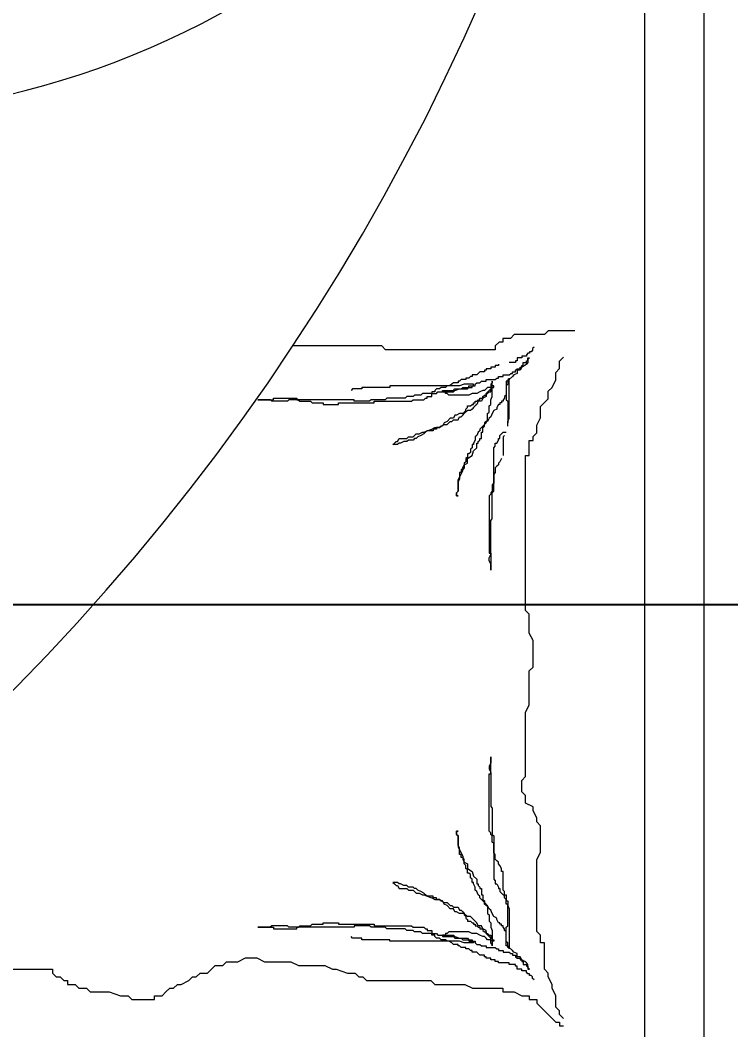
# Model space of a CAD drawing. Extents: x 775040 to 808375, y 4159409 to 4163651.
# Drawn here: x 784475.15 to 784499.1, y 4161841.09 to 4161875.16 of the extents above; entities that cross this region are included whole.
import ezdxf

# ---------------------------------------------------------------- set-up
doc = ezdxf.new("R2010")
doc.units = 0
doc.header["$MEASUREMENT"] = 0
doc.header["$PDMODE"] = 3
doc.linetypes.add('DUZ', pattern=[500, 500])
doc.layers.get('0').update_dxf_attribs({"linetype": 'DUZ'})
for name, color, linetype, lineweight in [('Z_dış ölçü', 115, 'Continuous', 25), ('Z_iç ölçü yatay', 75, 'Continuous', 20), ('Z_tefriş', 73, 'Continuous', 5)]:
    doc.layers.add(name, color=color, linetype=linetype, lineweight=lineweight)
doc.styles.add('OLCUIC', font='ROMANS.SHX', dxfattribs={"width": 0.5})
doc.dimstyles.new('ölçü 50', dxfattribs={"dimtxt": 12.5, "dimasz": 7, "dimexe": 5.3, "dimexo": 5, "dimgap": 2.5, "dimtad": 1, "dimdec": 0, "dimzin": 9, "dimdsep": 46, "dimtxsty": 'OLCUIC', "dimblk1": 'ARCHTICK', "dimblk2": 'ARCHTICK', "dimsah": 1, "dimcen": 0, "dimdle": 5.5, "dimadec": 0, "dimazin": 0, "dimtfac": 1, "dimtdec": 0, "dimtix": 1, "dimtofl": 0, "dimtmove": 1, "dimatfit": 3, "dimldrblk": 'ARCHTICK', "dimfxl": 0, "dimtolj": 1, "dimtzin": 0, "dimarcsym": 0})

# ---------------------------------------------------------------- blocks, each defined once
blk = doc.blocks.new('_ARCHTICK')
at = {"color": 0, "linetype": 'ByBlock', "const_width": 0.15}
blk.add_lwpolyline([(-0.5, -0.5), (0.5, 0.5)], dxfattribs=at)
blk = doc.blocks.new('*D152')
at = {"layer": 'Defpoints', "color": 0, "linetype": 'Continuous', "transparency": 16777216}
for p in [(784747.643, 4161855.446), (784387.643, 4161831.255), (784747.643, 4161828.755)]:
    blk.add_point(p, dxfattribs=at)
at = {"layer": 'Z_iç ölçü yatay', "color": 0, "linetype": 'Continuous', "lineweight": -2, "transparency": 16777216}
for p, q in [((784387.643, 4161836.255), (784387.643, 4161860.746)), ((784747.643, 4161833.755), (784747.643, 4161860.746)), ((784382.143, 4161855.446), (784753.143, 4161855.446))]:
    blk.add_line(p, q, dxfattribs=at)
at = {"layer": 'Z_iç ölçü yatay', "color": 0, "linetype": 'Continuous', "lineweight": -2, "transparency": 16777216, "xscale": 7, "yscale": 7, "zscale": 7, "rotation": 180}
blk.add_blockref('_ARCHTICK', (784387.643, 4161855.446), dxfattribs=at)
at = {"layer": 'Z_iç ölçü yatay', "color": 0, "linetype": 'Continuous', "lineweight": -2, "transparency": 16777216, "xscale": 7, "yscale": 7, "zscale": 7}
blk.add_blockref('_ARCHTICK', (784747.643, 4161855.446), dxfattribs=at)
at = {"layer": 'Z_iç ölçü yatay', "color": 0, "linetype": 'Continuous', "transparency": 16777216, "insert": (784567.643, 4161864.196), "char_height": 12.5, "attachment_point": 5, "style": 'OLCUIC'}
blk.add_mtext('\\A1;360', dxfattribs=at)
blk = doc.blocks.new('YATAK 2')
at = {"layer": 'Z_tefriş'}
for p, q in [((-8643.915, 17107.345), (-8643.915, 16917.345)), ((-8641.915, 17095.345), (-8641.915, 16929.345)), ((-8639.04, 17094.877), (-8639.168, 17094.877)), ((-8639.04, 17094.749), (-8639.04, 17094.877)), ((-8639.168, 17094.622), (-8639.04, 17094.494)), ((-8638.913, 17094.749), (-8639.04, 17094.749)), ((-8639.04, 17094.494), (-8639.04, 17094.367)), ((-8638.658, 17094.494), (-8638.913, 17094.749)), ((-8638.53, 17094.367), (-8638.658, 17094.494)), ((-8639.04, 17094.367), (-8638.913, 17094.239)), ((-8638.913, 17094.239), (-8638.913, 17093.857)), ((-8638.275, 17094.112), (-8638.53, 17094.367)), ((-8638.275, 17093.984), (-8638.275, 17094.112)), ((-8638.913, 17093.857), (-8638.785, 17093.602)), ((-8638.02, 17093.984), (-8638.275, 17093.984)), ((-8638.02, 17093.857), (-8638.02, 17093.984)), ((-8637.764, 17093.857), (-8638.02, 17093.857)), ((-8637.509, 17093.73), (-8637.764, 17093.857)), ((-8625.644, 17093.857), (-8625.772, 17093.73)), ((-8625.389, 17093.857), (-8625.644, 17093.857)), ((-8625.389, 17093.984), (-8625.389, 17093.857)), ((-8624.624, 17093.984), (-8625.389, 17093.984)), ((-8624.496, 17093.857), (-8624.624, 17093.984)), ((-8624.241, 17093.857), (-8624.496, 17093.857)), ((-8623.858, 17093.73), (-8624.241, 17093.857)), ((-8638.785, 17093.602), (-8638.785, 17093.475)), ((-8638.785, 17093.475), (-8638.658, 17093.22)), ((-8637.127, 17093.73), (-8637.509, 17093.73)), ((-8637.127, 17093.602), (-8637.127, 17093.73)), ((-8636.106, 17093.602), (-8637.127, 17093.602)), ((-8635.851, 17093.475), (-8636.106, 17093.602)), ((-8634.83, 17093.475), (-8635.851, 17093.475)), ((-8634.702, 17093.347), (-8634.83, 17093.475)), ((-8626.282, 17093.475), (-8626.537, 17093.347)), ((-8626.155, 17093.475), (-8626.282, 17093.475)), ((-8626.027, 17093.602), (-8626.155, 17093.475)), ((-8625.899, 17093.602), (-8626.027, 17093.602)), ((-8625.772, 17093.73), (-8625.899, 17093.602)), ((-8623.22, 17093.73), (-8623.858, 17093.73)), ((-8623.093, 17093.602), (-8623.22, 17093.73)), ((-8622.837, 17093.602), (-8623.093, 17093.602)), ((-8622.71, 17093.475), (-8622.837, 17093.602)), ((-8622.455, 17093.475), (-8622.71, 17093.475)), ((-8622.455, 17093.347), (-8622.455, 17093.475)), ((-8638.658, 17093.22), (-8638.658, 17093.092)), ((-8638.658, 17093.092), (-8638.53, 17092.965)), ((-8638.182, 17093.325), (-8638.13, 17093.272)), ((-8638.13, 17093.272), (-8638.13, 17093.22)), ((-8638.13, 17093.22), (-8638.078, 17093.168)), ((-8638.078, 17093.168), (-8638.025, 17093.168)), ((-8638.025, 17093.168), (-8638.025, 17093.115)), ((-8638.025, 17093.115), (-8637.973, 17093.115)), ((-8637.973, 17093.115), (-8637.921, 17093.063)), ((-8632.534, 17093.347), (-8634.702, 17093.347)), ((-8632.406, 17093.22), (-8632.534, 17093.347)), ((-8632.278, 17093.22), (-8632.406, 17093.22)), ((-8632.151, 17093.092), (-8632.278, 17093.22)), ((-8631.896, 17093.092), (-8632.151, 17093.092)), ((-8631.513, 17092.965), (-8631.896, 17093.092)), ((-8627.175, 17093.092), (-8627.303, 17092.965)), ((-8626.92, 17093.092), (-8627.175, 17093.092)), ((-8626.792, 17093.22), (-8626.92, 17093.092)), ((-8626.665, 17093.22), (-8626.792, 17093.22)), ((-8626.537, 17093.347), (-8626.665, 17093.22)), ((-8622.327, 17093.347), (-8622.455, 17093.347)), ((-8622.2, 17093.22), (-8622.327, 17093.347)), ((-8622.072, 17093.22), (-8622.2, 17093.22)), ((-8621.944, 17093.092), (-8622.072, 17093.22)), ((-8621.944, 17092.965), (-8621.944, 17093.092)), ((-8638.53, 17092.965), (-8638.53, 17092.072)), ((-8638.025, 17092.959), (-8637.973, 17092.906)), ((-8637.973, 17092.959), (-8638.025, 17092.959)), ((-8637.973, 17092.854), (-8637.973, 17092.959)), ((-8637.973, 17092.906), (-8637.973, 17092.802)), ((-8637.921, 17092.854), (-8637.973, 17092.854)), ((-8637.973, 17092.802), (-8637.921, 17092.75)), ((-8637.921, 17093.063), (-8637.921, 17093.011)), ((-8637.921, 17093.011), (-8637.764, 17093.011)), ((-8637.921, 17092.802), (-8637.921, 17092.854)), ((-8637.816, 17092.802), (-8637.921, 17092.802)), ((-8637.921, 17092.75), (-8637.868, 17092.697)), ((-8637.816, 17092.697), (-8637.816, 17092.802)), ((-8637.764, 17093.011), (-8637.764, 17092.959)), ((-8637.764, 17092.959), (-8637.607, 17092.959)), ((-8637.607, 17092.959), (-8637.607, 17092.854)), ((-8637.607, 17092.854), (-8637.554, 17092.854)), ((-8637.554, 17092.854), (-8637.554, 17092.802)), ((-8637.554, 17092.802), (-8637.345, 17092.802)), ((-8637.345, 17092.802), (-8637.345, 17092.75)), ((-8637.345, 17092.75), (-8636.979, 17092.75)), ((-8636.979, 17092.75), (-8636.979, 17092.697)), ((-8631.385, 17092.965), (-8631.513, 17092.965)), ((-8631.13, 17092.837), (-8631.385, 17092.965)), ((-8630.237, 17092.837), (-8631.13, 17092.837)), ((-8629.982, 17092.71), (-8630.237, 17092.837)), ((-8627.686, 17092.837), (-8627.813, 17092.71)), ((-8627.43, 17092.837), (-8627.686, 17092.837)), ((-8627.303, 17092.965), (-8627.43, 17092.837)), ((-8618.627, 17092.965), (-8621.944, 17092.965)), ((-8637.868, 17092.697), (-8637.764, 17092.645)), ((-8637.764, 17092.697), (-8637.816, 17092.697)), ((-8637.764, 17092.645), (-8637.764, 17092.697)), ((-8637.764, 17092.645), (-8637.711, 17092.541)), ((-8637.711, 17092.645), (-8637.764, 17092.645)), ((-8637.711, 17092.593), (-8637.711, 17092.645)), ((-8637.607, 17092.593), (-8637.711, 17092.593)), ((-8637.711, 17092.541), (-8637.607, 17092.541)), ((-8637.554, 17092.541), (-8637.607, 17092.593)), ((-8637.607, 17092.541), (-8637.607, 17092.436)), ((-8637.607, 17092.436), (-8637.502, 17092.384)), ((-8637.554, 17092.488), (-8637.554, 17092.541)), ((-8637.45, 17092.488), (-8637.554, 17092.488)), ((-8637.45, 17092.436), (-8637.45, 17092.488)), ((-8637.397, 17092.436), (-8637.45, 17092.436)), ((-8637.345, 17092.384), (-8637.397, 17092.436)), ((-8636.979, 17092.697), (-8636.874, 17092.697)), ((-8636.874, 17092.697), (-8636.874, 17092.645)), ((-8636.874, 17092.645), (-8636.717, 17092.645)), ((-8636.717, 17092.645), (-8636.717, 17092.593)), ((-8636.717, 17092.593), (-8636.56, 17092.593)), ((-8636.56, 17092.593), (-8636.56, 17092.541)), ((-8636.56, 17092.541), (-8636.508, 17092.541)), ((-8636.508, 17092.541), (-8636.508, 17092.488)), ((-8636.508, 17092.488), (-8636.351, 17092.488)), ((-8636.351, 17092.488), (-8636.299, 17092.436)), ((-8636.299, 17092.436), (-8636.247, 17092.384)), ((-8629.089, 17092.71), (-8629.982, 17092.71)), ((-8628.834, 17092.582), (-8629.089, 17092.71)), ((-8628.451, 17092.582), (-8628.834, 17092.582)), ((-8628.196, 17092.71), (-8628.451, 17092.582)), ((-8627.813, 17092.71), (-8628.196, 17092.71)), ((-8638.53, 17092.072), (-8638.402, 17092.072)), ((-8638.402, 17092.072), (-8638.402, 17091.818)), ((-8637.502, 17092.384), (-8637.45, 17092.331)), ((-8637.45, 17092.331), (-8637.345, 17092.227)), ((-8637.136, 17092.384), (-8637.345, 17092.384)), ((-8637.345, 17092.279), (-8637.345, 17092.227)), ((-8637.345, 17090.92), (-8637.345, 17092.279)), ((-8637.345, 17092.227), (-8637.293, 17092.227)), ((-8637.345, 17092.227), (-8637.293, 17092.175)), ((-8637.293, 17092.227), (-8637.293, 17092.175)), ((-8637.293, 17092.175), (-8637.24, 17092.175)), ((-8637.293, 17092.175), (-8637.293, 17092.07)), ((-8637.293, 17092.07), (-8637.24, 17092.018)), ((-8637.24, 17092.175), (-8637.24, 17091.704)), ((-8637.136, 17092.331), (-8637.136, 17092.384)), ((-8636.979, 17092.331), (-8637.136, 17092.331)), ((-8636.979, 17092.279), (-8636.979, 17092.331)), ((-8636.927, 17092.279), (-8636.979, 17092.279)), ((-8636.874, 17092.227), (-8636.927, 17092.279)), ((-8636.56, 17092.227), (-8636.874, 17092.227)), ((-8636.77, 17092.175), (-8636.77, 17092.122)), ((-8636.77, 17091.652), (-8636.77, 17092.175)), ((-8636.77, 17092.122), (-8636.717, 17092.07)), ((-8636.717, 17092.07), (-8636.717, 17091.913)), ((-8636.56, 17092.175), (-8636.56, 17092.227)), ((-8636.403, 17092.175), (-8636.56, 17092.175)), ((-8636.351, 17092.122), (-8636.403, 17092.175)), ((-8636.247, 17092.122), (-8636.351, 17092.122)), ((-8636.247, 17092.384), (-8636.09, 17092.384)), ((-8636.194, 17092.07), (-8636.247, 17092.122)), ((-8636.194, 17092.018), (-8636.194, 17092.07)), ((-8636.142, 17092.07), (-8635.828, 17092.07)), ((-8636.142, 17092.018), (-8636.142, 17092.07)), ((-8636.09, 17092.384), (-8636.09, 17092.331)), ((-8636.09, 17092.331), (-8636.037, 17092.331)), ((-8636.037, 17092.331), (-8635.985, 17092.279)), ((-8635.985, 17092.279), (-8635.88, 17092.279)), ((-8635.88, 17092.279), (-8635.88, 17092.227)), ((-8635.88, 17092.227), (-8635.723, 17092.227)), ((-8635.828, 17092.07), (-8635.671, 17092.018)), ((-8635.723, 17092.227), (-8635.671, 17092.175)), ((-8635.671, 17092.175), (-8635.619, 17092.175)), ((-8635.619, 17092.175), (-8635.619, 17092.122)), ((-8635.619, 17092.122), (-8635.462, 17092.122)), ((-8635.462, 17092.122), (-8635.41, 17092.07)), ((-8635.41, 17092.07), (-8635.305, 17092.018)), ((-8638.402, 17091.818), (-8638.275, 17091.69)), ((-8637.24, 17092.018), (-8637.24, 17091.547)), ((-8636.822, 17092.018), (-8636.77, 17092.018)), ((-8636.822, 17091.966), (-8636.822, 17092.018)), ((-8636.77, 17091.966), (-8636.822, 17091.966)), ((-8636.77, 17092.018), (-8636.717, 17091.966)), ((-8636.77, 17091.913), (-8636.77, 17091.966)), ((-8636.717, 17091.913), (-8636.77, 17091.913)), ((-8636.717, 17091.966), (-8636.613, 17091.966)), ((-8636.717, 17091.809), (-8636.717, 17091.913)), ((-8636.717, 17091.913), (-8636.665, 17091.861)), ((-8636.665, 17091.809), (-8636.717, 17091.809)), ((-8636.665, 17091.861), (-8636.56, 17091.757)), ((-8636.613, 17091.757), (-8636.665, 17091.809)), ((-8636.613, 17091.966), (-8636.56, 17091.913)), ((-8636.56, 17091.757), (-8636.613, 17091.757)), ((-8636.56, 17091.913), (-8636.508, 17091.861)), ((-8636.56, 17091.704), (-8636.56, 17091.757)), ((-8636.56, 17091.757), (-8636.56, 17091.652)), ((-8636.508, 17091.861), (-8636.456, 17091.861)), ((-8636.456, 17091.861), (-8636.351, 17091.809)), ((-8636.351, 17091.809), (-8636.247, 17091.757)), ((-8636.247, 17091.757), (-8636.09, 17091.757)), ((-8635.985, 17092.018), (-8636.194, 17092.018)), ((-8636.09, 17092.018), (-8636.142, 17092.018)), ((-8636.09, 17091.966), (-8636.09, 17092.018)), ((-8635.985, 17091.966), (-8636.09, 17091.966)), ((-8636.09, 17091.757), (-8635.985, 17091.704)), ((-8635.985, 17091.966), (-8635.985, 17092.018)), ((-8635.933, 17091.913), (-8635.985, 17091.966)), ((-8635.776, 17091.966), (-8635.985, 17091.966)), ((-8635.671, 17091.913), (-8635.933, 17091.913)), ((-8635.723, 17091.913), (-8635.776, 17091.966)), ((-8635.514, 17091.913), (-8635.723, 17091.913)), ((-8635.671, 17092.018), (-8633.317, 17092.018)), ((-8635.514, 17091.861), (-8635.671, 17091.913)), ((-8635.462, 17091.861), (-8635.514, 17091.913)), ((-8635.462, 17091.809), (-8635.514, 17091.861)), ((-8635.096, 17091.861), (-8635.462, 17091.861)), ((-8635.096, 17091.809), (-8635.462, 17091.809)), ((-8635.305, 17092.018), (-8635.253, 17092.018)), ((-8635.305, 17091.704), (-8635.253, 17091.757)), ((-8635.253, 17092.018), (-8635.2, 17091.966)), ((-8635.253, 17091.757), (-8635.2, 17091.757)), ((-8635.2, 17091.966), (-8635.043, 17091.966)), ((-8635.2, 17091.809), (-8635.096, 17091.809)), ((-8635.2, 17091.757), (-8635.2, 17091.809)), ((-8635.096, 17091.809), (-8635.096, 17091.861)), ((-8634.939, 17091.809), (-8635.096, 17091.809)), ((-8635.043, 17091.966), (-8634.991, 17091.913)), ((-8634.991, 17091.913), (-8634.886, 17091.913)), ((-8634.886, 17091.757), (-8634.939, 17091.809)), ((-8634.886, 17091.913), (-8634.834, 17091.861)), ((-8634.729, 17091.757), (-8634.886, 17091.757)), ((-8634.834, 17091.861), (-8634.834, 17091.809)), ((-8634.834, 17091.809), (-8634.729, 17091.809)), ((-8634.729, 17091.809), (-8634.729, 17091.757)), ((-8634.729, 17091.652), (-8634.729, 17091.757)), ((-8634.729, 17091.757), (-8634.416, 17091.757)), ((-8634.416, 17091.757), (-8634.363, 17091.704)), ((-8633.317, 17092.018), (-8633.317, 17091.966)), ((-8633.317, 17091.966), (-8632.375, 17091.966)), ((-8632.375, 17091.966), (-8632.375, 17091.913)), ((-8632.375, 17091.913), (-8632.061, 17091.913)), ((-8632.061, 17091.913), (-8632.009, 17091.861)), ((-8638.275, 17091.69), (-8638.275, 17089.268)), ((-8637.24, 17091.547), (-8637.293, 17091.495)), ((-8637.293, 17091.495), (-8637.293, 17090.763)), ((-8637.24, 17091.704), (-8637.188, 17091.652)), ((-8637.188, 17091.652), (-8637.188, 17091.6)), ((-8637.188, 17091.6), (-8637.136, 17091.547)), ((-8637.136, 17091.547), (-8637.136, 17091.495)), ((-8637.136, 17091.495), (-8637.084, 17091.495)), ((-8637.084, 17091.495), (-8637.084, 17091.443)), ((-8637.084, 17091.443), (-8637.031, 17091.443)), ((-8637.031, 17091.443), (-8637.031, 17091.391)), ((-8637.031, 17091.391), (-8636.979, 17091.391)), ((-8636.979, 17091.391), (-8636.927, 17091.286)), ((-8636.717, 17091.547), (-8636.77, 17091.652)), ((-8636.717, 17091.391), (-8636.717, 17091.547)), ((-8636.665, 17091.338), (-8636.717, 17091.391)), ((-8636.508, 17091.704), (-8636.56, 17091.704)), ((-8636.56, 17091.652), (-8636.456, 17091.6)), ((-8636.456, 17091.652), (-8636.508, 17091.704)), ((-8636.456, 17091.6), (-8636.456, 17091.652)), ((-8636.351, 17091.6), (-8636.456, 17091.6)), ((-8636.456, 17091.6), (-8636.403, 17091.495)), ((-8636.403, 17091.495), (-8636.299, 17091.495)), ((-8636.351, 17091.547), (-8636.351, 17091.6)), ((-8636.299, 17091.547), (-8636.351, 17091.547)), ((-8636.247, 17091.495), (-8636.299, 17091.547)), ((-8636.299, 17091.495), (-8636.247, 17091.391)), ((-8636.194, 17091.495), (-8636.247, 17091.495)), ((-8636.247, 17091.391), (-8636.194, 17091.338)), ((-8636.194, 17091.443), (-8636.194, 17091.495)), ((-8636.142, 17091.443), (-8636.194, 17091.443)), ((-8636.142, 17091.391), (-8636.142, 17091.443)), ((-8636.09, 17091.391), (-8636.142, 17091.391)), ((-8636.037, 17091.338), (-8636.09, 17091.391)), ((-8635.985, 17091.704), (-8635.305, 17091.704)), ((-8634.572, 17091.652), (-8634.729, 17091.652)), ((-8634.572, 17091.6), (-8634.572, 17091.652)), ((-8634.52, 17091.6), (-8634.572, 17091.6)), ((-8634.468, 17091.547), (-8634.52, 17091.6)), ((-8634.102, 17091.547), (-8634.468, 17091.547)), ((-8634.363, 17091.704), (-8634.154, 17091.704)), ((-8634.154, 17091.704), (-8634.102, 17091.652)), ((-8634.102, 17091.652), (-8633.892, 17091.652)), ((-8634.049, 17091.495), (-8634.102, 17091.547)), ((-8632.794, 17091.495), (-8634.049, 17091.495)), ((-8633.892, 17091.652), (-8633.84, 17091.6)), ((-8633.84, 17091.6), (-8633.212, 17091.6)), ((-8633.212, 17091.6), (-8633.16, 17091.547)), ((-8633.16, 17091.547), (-8632.689, 17091.547)), ((-8632.794, 17091.443), (-8632.794, 17091.495)), ((-8631.591, 17091.443), (-8632.794, 17091.443)), ((-8632.689, 17091.547), (-8632.637, 17091.495)), ((-8632.637, 17091.495), (-8632.114, 17091.495)), ((-8632.114, 17091.547), (-8629.916, 17091.547)), ((-8632.114, 17091.495), (-8632.114, 17091.547)), ((-8631.591, 17091.391), (-8631.591, 17091.443)), ((-8631.067, 17091.391), (-8631.591, 17091.391)), ((-8631.067, 17091.443), (-8631.067, 17091.391)), ((-8630.701, 17091.443), (-8631.067, 17091.443)), ((-8630.649, 17091.495), (-8630.701, 17091.443)), ((-8630.283, 17091.495), (-8630.649, 17091.495)), ((-8630.23, 17091.547), (-8630.283, 17091.495)), ((-8630.178, 17091.547), (-8630.23, 17091.547)), ((-8630.178, 17091.6), (-8630.178, 17091.547)), ((-8629.393, 17091.6), (-8630.178, 17091.6)), ((-8629.916, 17091.547), (-8629.864, 17091.495)), ((-8629.864, 17091.495), (-8629.341, 17091.495)), ((-8629.393, 17091.547), (-8629.393, 17091.6)), ((-8628.87, 17091.547), (-8629.393, 17091.547)), ((-8629.341, 17091.495), (-8629.289, 17091.547)), ((-8629.289, 17091.547), (-8628.87, 17091.547)), ((-8636.927, 17091.286), (-8636.927, 17091.234)), ((-8636.927, 17091.234), (-8636.822, 17091.182)), ((-8636.822, 17091.182), (-8636.77, 17091.077)), ((-8636.77, 17091.077), (-8636.717, 17090.972)), ((-8636.665, 17091.129), (-8636.665, 17091.338)), ((-8636.613, 17091.077), (-8636.665, 17091.129)), ((-8636.613, 17090.868), (-8636.613, 17091.077)), ((-8636.194, 17091.338), (-8636.142, 17091.286)), ((-8636.142, 17091.286), (-8636.09, 17091.234)), ((-8636.09, 17091.234), (-8636.037, 17091.182)), ((-8635.933, 17091.338), (-8636.037, 17091.338)), ((-8636.037, 17091.182), (-8635.933, 17091.182)), ((-8635.933, 17091.286), (-8635.933, 17091.338)), ((-8635.88, 17091.234), (-8635.933, 17091.286)), ((-8635.933, 17091.182), (-8635.828, 17091.077)), ((-8635.88, 17091.182), (-8635.88, 17091.234)), ((-8635.828, 17091.129), (-8635.88, 17091.182)), ((-8635.828, 17091.077), (-8635.828, 17091.129)), ((-8635.776, 17091.025), (-8635.828, 17091.077)), ((-8635.828, 17091.077), (-8635.671, 17091.077)), ((-8635.671, 17091.077), (-8635.566, 17091.025)), ((-8637.293, 17090.816), (-8637.345, 17090.92)), ((-8637.293, 17090.659), (-8637.293, 17090.816)), ((-8637.293, 17090.763), (-8637.24, 17090.763)), ((-8637.24, 17090.763), (-8637.24, 17090.607)), ((-8636.717, 17090.972), (-8636.665, 17090.92)), ((-8636.665, 17090.92), (-8636.613, 17090.816)), ((-8636.56, 17090.763), (-8636.613, 17090.868)), ((-8636.613, 17090.816), (-8636.56, 17090.816)), ((-8636.56, 17090.816), (-8636.508, 17090.763)), ((-8636.508, 17090.711), (-8636.56, 17090.763)), ((-8636.508, 17090.763), (-8636.508, 17090.711)), ((-8636.508, 17090.659), (-8636.508, 17090.711)), ((-8636.508, 17090.711), (-8636.403, 17090.607)), ((-8635.723, 17090.972), (-8635.776, 17091.025)), ((-8635.671, 17090.972), (-8635.723, 17090.972)), ((-8635.619, 17090.868), (-8635.671, 17090.972)), ((-8635.462, 17090.868), (-8635.619, 17090.868)), ((-8635.566, 17091.025), (-8635.514, 17091.025)), ((-8635.514, 17091.025), (-8635.462, 17090.92)), ((-8635.462, 17090.92), (-8635.357, 17090.92)), ((-8635.41, 17090.816), (-8635.462, 17090.868)), ((-8635.357, 17090.816), (-8635.41, 17090.816)), ((-8635.357, 17090.92), (-8635.253, 17090.816)), ((-8635.253, 17090.711), (-8635.357, 17090.816)), ((-8635.253, 17090.816), (-8635.148, 17090.763)), ((-8635.148, 17090.711), (-8635.253, 17090.711)), ((-8635.148, 17090.763), (-8635.096, 17090.659)), ((-8635.043, 17090.659), (-8635.148, 17090.711)), ((-8637.24, 17090.659), (-8637.293, 17090.659)), ((-8637.24, 17090.45), (-8637.24, 17090.659)), ((-8637.24, 17090.607), (-8637.188, 17090.554)), ((-8637.136, 17090.45), (-8637.24, 17090.45)), ((-8637.188, 17090.554), (-8637.188, 17090.345)), ((-8637.084, 17090.398), (-8637.136, 17090.45)), ((-8637.031, 17090.345), (-8637.084, 17090.398)), ((-8636.456, 17090.607), (-8636.508, 17090.659)), ((-8636.456, 17090.45), (-8636.456, 17090.607)), ((-8636.403, 17090.45), (-8636.456, 17090.45)), ((-8636.403, 17090.607), (-8636.351, 17090.554)), ((-8636.403, 17090.241), (-8636.403, 17090.45)), ((-8636.351, 17090.554), (-8636.351, 17090.502)), ((-8636.351, 17090.502), (-8636.299, 17090.45)), ((-8636.299, 17090.45), (-8636.247, 17090.345)), ((-8635.096, 17090.659), (-8635.043, 17090.659)), ((-8634.991, 17090.607), (-8635.043, 17090.659)), ((-8635.043, 17090.659), (-8634.991, 17090.607)), ((-8634.834, 17090.607), (-8634.991, 17090.607)), ((-8634.991, 17090.607), (-8634.886, 17090.607)), ((-8634.886, 17090.607), (-8634.886, 17090.554)), ((-8634.886, 17090.554), (-8634.782, 17090.554)), ((-8634.729, 17090.554), (-8634.834, 17090.607)), ((-8634.782, 17090.554), (-8634.782, 17090.502)), ((-8634.782, 17090.502), (-8634.572, 17090.502)), ((-8634.572, 17090.502), (-8634.729, 17090.554)), ((-8634.468, 17090.45), (-8634.572, 17090.502)), ((-8634.572, 17090.502), (-8634.52, 17090.45)), ((-8634.52, 17090.45), (-8634.468, 17090.398)), ((-8634.416, 17090.45), (-8634.468, 17090.45)), ((-8634.468, 17090.398), (-8634.363, 17090.345)), ((-8634.311, 17090.398), (-8634.416, 17090.45)), ((-8634.206, 17090.398), (-8634.311, 17090.398)), ((-8634.154, 17090.345), (-8634.206, 17090.398)), ((-8637.188, 17090.345), (-8637.136, 17090.293)), ((-8637.136, 17090.293), (-8637.136, 17089.666)), ((-8637.031, 17090.241), (-8637.031, 17090.345)), ((-8636.979, 17090.241), (-8637.031, 17090.241)), ((-8636.979, 17090.188), (-8636.979, 17090.241)), ((-8636.927, 17090.084), (-8636.979, 17090.188)), ((-8636.874, 17090.084), (-8636.927, 17090.084)), ((-8636.874, 17089.979), (-8636.874, 17090.084)), ((-8636.351, 17090.241), (-8636.403, 17090.241)), ((-8636.351, 17090.188), (-8636.351, 17090.241)), ((-8636.299, 17090.136), (-8636.351, 17090.188)), ((-8636.299, 17090.084), (-8636.299, 17090.136)), ((-8636.247, 17090.084), (-8636.299, 17090.084)), ((-8636.247, 17090.345), (-8636.194, 17090.293)), ((-8636.247, 17089.927), (-8636.247, 17090.084)), ((-8636.194, 17090.293), (-8636.194, 17090.188)), ((-8636.194, 17090.188), (-8636.142, 17090.084)), ((-8636.142, 17090.084), (-8636.142, 17090.032)), ((-8636.142, 17090.032), (-8636.09, 17090.032)), ((-8636.09, 17090.032), (-8636.09, 17089.927)), ((-8634.363, 17090.345), (-8634.259, 17090.293)), ((-8634.259, 17090.293), (-8634.206, 17090.241)), ((-8634.206, 17090.241), (-8634.154, 17090.241)), ((-8634.102, 17090.293), (-8634.154, 17090.345)), ((-8634.154, 17090.241), (-8634.102, 17090.188)), ((-8633.945, 17090.293), (-8634.102, 17090.293)), ((-8634.102, 17090.188), (-8633.945, 17090.188)), ((-8633.892, 17090.241), (-8633.945, 17090.293)), ((-8633.945, 17090.188), (-8633.892, 17090.136)), ((-8633.631, 17090.241), (-8633.892, 17090.241)), ((-8633.892, 17090.136), (-8633.788, 17090.136)), ((-8633.788, 17090.136), (-8633.683, 17090.084)), ((-8633.683, 17090.084), (-8633.631, 17090.084)), ((-8633.578, 17090.136), (-8633.631, 17090.241)), ((-8633.631, 17090.084), (-8633.578, 17090.032)), ((-8633.526, 17090.136), (-8633.578, 17090.136)), ((-8633.578, 17090.032), (-8633.422, 17090.032)), ((-8633.474, 17090.084), (-8633.526, 17090.136)), ((-8633.422, 17090.032), (-8633.474, 17090.084)), ((-8637.136, 17089.666), (-8637.084, 17089.666)), ((-8637.084, 17089.666), (-8637.084, 17089.561)), ((-8636.822, 17089.927), (-8636.874, 17089.979)), ((-8636.822, 17088.464), (-8636.822, 17089.927)), ((-8636.142, 17089.823), (-8636.247, 17089.927)), ((-8636.09, 17089.666), (-8636.142, 17089.823)), ((-8636.09, 17089.927), (-8636.037, 17089.875)), ((-8635.933, 17089.561), (-8636.09, 17089.666)), ((-8636.037, 17089.875), (-8636.037, 17089.77)), ((-8636.037, 17089.77), (-8635.985, 17089.718)), ((-8635.985, 17089.718), (-8635.933, 17089.718)), ((-8635.933, 17089.718), (-8635.933, 17089.613)), ((-8637.084, 17089.561), (-8637.031, 17089.457)), ((-8637.031, 17089.457), (-8636.979, 17089.404)), ((-8636.979, 17089.404), (-8636.979, 17089.352)), ((-8636.979, 17089.352), (-8636.927, 17089.3)), ((-8635.933, 17089.613), (-8635.88, 17089.561)), ((-8635.933, 17089.404), (-8635.933, 17089.561)), ((-8635.828, 17089.352), (-8635.933, 17089.404)), ((-8635.88, 17089.561), (-8635.88, 17089.457)), ((-8635.88, 17089.457), (-8635.828, 17089.404)), ((-8635.828, 17089.404), (-8635.828, 17089.248)), ((-8635.776, 17089.248), (-8635.828, 17089.352)), ((-8638.275, 17089.268), (-8638.402, 17089.013)), ((-8638.402, 17089.013), (-8638.402, 17088.121)), ((-8636.927, 17089.3), (-8636.874, 17089.248)), ((-8636.874, 17089.248), (-8636.874, 17089.091)), ((-8636.874, 17089.091), (-8636.822, 17089.039)), ((-8636.822, 17089.039), (-8636.822, 17088.725)), ((-8635.828, 17089.248), (-8635.776, 17089.195)), ((-8635.776, 17089.143), (-8635.776, 17089.248)), ((-8635.776, 17089.195), (-8635.723, 17089.195)), ((-8635.723, 17089.039), (-8635.776, 17089.143)), ((-8635.723, 17089.195), (-8635.723, 17089.091)), ((-8635.723, 17089.091), (-8635.671, 17089.091)), ((-8635.671, 17088.934), (-8635.723, 17089.039)), ((-8635.671, 17089.091), (-8635.671, 17088.882)), ((-8636.822, 17088.725), (-8636.77, 17088.673)), ((-8636.77, 17088.673), (-8636.77, 17088.464)), ((-8635.619, 17088.829), (-8635.671, 17088.934)), ((-8635.671, 17088.882), (-8635.619, 17088.777)), ((-8635.619, 17088.464), (-8635.619, 17088.829)), ((-8635.619, 17088.777), (-8635.619, 17088.464)), ((-8636.77, 17088.411), (-8636.822, 17088.464)), ((-8636.77, 17088.464), (-8636.717, 17088.411)), ((-8636.77, 17087.523), (-8636.77, 17088.411)), ((-8636.717, 17088.411), (-8636.717, 17088.359)), ((-8636.717, 17088.359), (-8636.665, 17088.307)), ((-8636.665, 17088.307), (-8636.665, 17086.373)), ((-8635.566, 17088.411), (-8635.619, 17088.464)), ((-8635.619, 17088.464), (-8635.566, 17088.411)), ((-8635.619, 17088.307), (-8635.566, 17088.307)), ((-8635.566, 17088.307), (-8635.619, 17088.307)), ((-8635.566, 17088.307), (-8635.566, 17088.411)), ((-8635.566, 17088.411), (-8635.566, 17088.307)), ((-8638.402, 17088.121), (-8638.275, 17087.993)), ((-8638.275, 17087.993), (-8638.275, 17087.866)), ((-8638.275, 17087.866), (-8638.147, 17087.611)), ((-8638.147, 17087.611), (-8638.147, 17087.484)), ((-8638.147, 17087.484), (-8637.892, 17087.356)), ((-8637.892, 17087.356), (-8637.892, 17087.101)), ((-8636.717, 17087.47), (-8636.77, 17087.523)), ((-8636.717, 17086.321), (-8636.717, 17087.47)), ((-8637.892, 17087.101), (-8637.764, 17086.974)), ((-8637.764, 17086.974), (-8637.764, 17086.591)), ((-8637.764, 17086.591), (-8637.892, 17086.464)), ((-8637.892, 17086.464), (-8637.892, 17084.297)), ((-8636.717, 17086.373), (-8636.717, 17085.798)), ((-8636.665, 17086.373), (-8636.717, 17086.373)), ((-8636.665, 17086.216), (-8636.717, 17086.321)), ((-8636.717, 17086.007), (-8636.665, 17086.111)), ((-8636.717, 17085.798), (-8636.717, 17086.007)), ((-8636.665, 17086.111), (-8636.665, 17086.216)), ((-8637.892, 17084.297), (-8638.02, 17084.042)), ((-8638.02, 17084.042), (-8638.02, 17082.895)), ((-8638.02, 17082.895), (-8638.147, 17082.767)), ((-8638.147, 17082.767), (-8638.147, 17081.875)), ((-8638.147, 17081.875), (-8638.02, 17081.62)), ((-8638.02, 17081.62), (-8638.02, 17080.983)), ((-8638.02, 17080.983), (-8637.892, 17080.855)), ((-8637.892, 17080.855), (-8637.892, 17075.629)), ((-8636.717, 17078.922), (-8636.717, 17079.497)), ((-8636.717, 17079.497), (-8636.717, 17079.288)), ((-8636.717, 17079.288), (-8636.665, 17079.184)), ((-8636.665, 17079.184), (-8636.665, 17079.079)), ((-8636.665, 17079.079), (-8636.717, 17078.975)), ((-8636.717, 17078.975), (-8636.717, 17077.825)), ((-8636.665, 17078.922), (-8636.717, 17078.922)), ((-8636.665, 17076.988), (-8636.665, 17078.922)), ((-8636.717, 17077.825), (-8636.77, 17077.772)), ((-8636.77, 17077.772), (-8636.77, 17076.884)), ((-8636.77, 17076.884), (-8636.822, 17076.832)), ((-8636.822, 17076.832), (-8636.822, 17075.368)), ((-8636.77, 17076.832), (-8636.717, 17076.884)), ((-8636.77, 17076.622), (-8636.77, 17076.832)), ((-8636.717, 17076.936), (-8636.665, 17076.988)), ((-8636.717, 17076.884), (-8636.717, 17076.936)), ((-8635.566, 17076.988), (-8635.619, 17076.988)), ((-8635.619, 17076.988), (-8635.566, 17076.988)), ((-8635.619, 17076.832), (-8635.566, 17076.884)), ((-8635.566, 17076.884), (-8635.619, 17076.832)), ((-8635.619, 17076.518), (-8635.619, 17076.832)), ((-8635.619, 17076.832), (-8635.619, 17076.466)), ((-8635.566, 17076.884), (-8635.566, 17076.988)), ((-8635.566, 17076.988), (-8635.566, 17076.884)), ((-8636.822, 17076.57), (-8636.77, 17076.622)), ((-8636.822, 17076.257), (-8636.822, 17076.57)), ((-8635.671, 17076.413), (-8635.619, 17076.518)), ((-8635.619, 17076.466), (-8635.671, 17076.361)), ((-8635.671, 17076.204), (-8635.671, 17076.413)), ((-8636.927, 17075.995), (-8636.874, 17076.047)), ((-8636.874, 17076.204), (-8636.822, 17076.257)), ((-8636.874, 17076.047), (-8636.874, 17076.204)), ((-8635.828, 17076.047), (-8635.776, 17076.1)), ((-8635.828, 17075.891), (-8635.828, 17076.047)), ((-8635.776, 17076.047), (-8635.828, 17075.943)), ((-8635.723, 17076.257), (-8635.776, 17076.152)), ((-8635.776, 17076.152), (-8635.776, 17076.047)), ((-8635.776, 17076.1), (-8635.723, 17076.1)), ((-8635.671, 17076.361), (-8635.723, 17076.257)), ((-8635.723, 17076.1), (-8635.723, 17076.204)), ((-8635.723, 17076.204), (-8635.671, 17076.204)), ((-8637.084, 17075.734), (-8637.031, 17075.838)), ((-8637.031, 17075.838), (-8636.979, 17075.891)), ((-8636.979, 17075.943), (-8636.927, 17075.995)), ((-8636.979, 17075.891), (-8636.979, 17075.943)), ((-8635.933, 17075.734), (-8636.09, 17075.629)), ((-8635.828, 17075.943), (-8635.933, 17075.891)), ((-8635.933, 17075.891), (-8635.933, 17075.734)), ((-8635.933, 17075.682), (-8635.88, 17075.734)), ((-8635.88, 17075.838), (-8635.828, 17075.891)), ((-8635.88, 17075.734), (-8635.88, 17075.838)), ((-8638.02, 17075.629), (-8638.02, 17075.119)), ((-8637.892, 17075.629), (-8638.02, 17075.629)), ((-8637.136, 17075.002), (-8637.136, 17075.629)), ((-8636.822, 17075.368), (-8636.874, 17075.316)), ((-8636.142, 17075.473), (-8636.247, 17075.368)), ((-8636.247, 17075.368), (-8636.247, 17075.211)), ((-8636.09, 17075.629), (-8636.142, 17075.473)), ((-8636.09, 17075.368), (-8636.037, 17075.42)), ((-8636.09, 17075.263), (-8636.09, 17075.368)), ((-8636.037, 17075.525), (-8635.985, 17075.577)), ((-8636.037, 17075.42), (-8636.037, 17075.525)), ((-8635.985, 17075.577), (-8635.933, 17075.577)), ((-8635.933, 17075.577), (-8635.933, 17075.682)), ((-8638.147, 17075.119), (-8638.147, 17074.991)), ((-8638.02, 17075.119), (-8638.147, 17075.119)), ((-8636.979, 17075.054), (-8637.031, 17075.054)), ((-8637.031, 17075.054), (-8637.031, 17074.95)), ((-8636.927, 17075.211), (-8636.979, 17075.107)), ((-8636.979, 17075.107), (-8636.979, 17075.054)), ((-8636.874, 17075.211), (-8636.927, 17075.211)), ((-8636.874, 17075.316), (-8636.874, 17075.211)), ((-8636.351, 17075.054), (-8636.403, 17075.054)), ((-8636.403, 17075.054), (-8636.403, 17074.845)), ((-8636.299, 17075.159), (-8636.351, 17075.107)), ((-8636.351, 17075.107), (-8636.351, 17075.054)), ((-8636.247, 17075.211), (-8636.299, 17075.211)), ((-8636.299, 17075.211), (-8636.299, 17075.159)), ((-8636.194, 17075.107), (-8636.142, 17075.211)), ((-8636.194, 17075.002), (-8636.194, 17075.107)), ((-8636.142, 17075.211), (-8636.142, 17075.263)), ((-8636.142, 17075.263), (-8636.09, 17075.263)), ((-8634.259, 17075.002), (-8634.206, 17075.054)), ((-8634.206, 17075.054), (-8634.154, 17075.054)), ((-8634.154, 17075.054), (-8634.102, 17075.107)), ((-8634.102, 17075.107), (-8633.945, 17075.107)), ((-8633.945, 17075.107), (-8633.892, 17075.159)), ((-8633.892, 17075.054), (-8633.945, 17075.002)), ((-8633.892, 17075.159), (-8633.788, 17075.159)), ((-8633.631, 17075.054), (-8633.892, 17075.054)), ((-8633.788, 17075.159), (-8633.683, 17075.211)), ((-8633.683, 17075.211), (-8633.631, 17075.211)), ((-8633.631, 17075.211), (-8633.578, 17075.263)), ((-8633.578, 17075.159), (-8633.631, 17075.054)), ((-8633.578, 17075.263), (-8633.422, 17075.263)), ((-8633.526, 17075.159), (-8633.578, 17075.159)), ((-8633.474, 17075.211), (-8633.526, 17075.159)), ((-8633.422, 17075.263), (-8633.474, 17075.211)), ((-8638.147, 17074.991), (-8638.275, 17074.864)), ((-8638.275, 17074.864), (-8638.275, 17074.609)), ((-8637.136, 17074.845), (-8637.24, 17074.845)), ((-8637.188, 17074.95), (-8637.136, 17075.002)), ((-8637.084, 17074.898), (-8637.136, 17074.845)), ((-8637.031, 17074.95), (-8637.084, 17074.898)), ((-8636.508, 17074.584), (-8636.403, 17074.688)), ((-8636.456, 17074.688), (-8636.508, 17074.636)), ((-8636.403, 17074.845), (-8636.456, 17074.845)), ((-8636.456, 17074.845), (-8636.456, 17074.688)), ((-8636.403, 17074.688), (-8636.351, 17074.741)), ((-8636.351, 17074.793), (-8636.299, 17074.845)), ((-8636.351, 17074.741), (-8636.351, 17074.793)), ((-8636.299, 17074.845), (-8636.247, 17074.95)), ((-8636.247, 17074.95), (-8636.194, 17075.002)), ((-8635.043, 17074.636), (-8634.991, 17074.688)), ((-8634.991, 17074.688), (-8635.043, 17074.636)), ((-8634.991, 17074.688), (-8634.886, 17074.688)), ((-8634.834, 17074.688), (-8634.991, 17074.688)), ((-8634.886, 17074.688), (-8634.886, 17074.741)), ((-8634.886, 17074.741), (-8634.782, 17074.741)), ((-8634.729, 17074.741), (-8634.834, 17074.688)), ((-8634.782, 17074.741), (-8634.782, 17074.793)), ((-8634.782, 17074.793), (-8634.572, 17074.793)), ((-8634.572, 17074.793), (-8634.729, 17074.741)), ((-8634.572, 17074.793), (-8634.52, 17074.845)), ((-8634.468, 17074.845), (-8634.572, 17074.793)), ((-8634.52, 17074.845), (-8634.468, 17074.898)), ((-8634.468, 17074.898), (-8634.363, 17074.95)), ((-8634.416, 17074.845), (-8634.468, 17074.845)), ((-8634.311, 17074.898), (-8634.416, 17074.845)), ((-8634.363, 17074.95), (-8634.259, 17075.002)), ((-8634.206, 17074.898), (-8634.311, 17074.898)), ((-8634.154, 17074.95), (-8634.206, 17074.898)), ((-8634.102, 17075.002), (-8634.154, 17074.95)), ((-8633.945, 17075.002), (-8634.102, 17075.002)), ((-8638.275, 17074.609), (-8638.402, 17074.354)), ((-8638.402, 17074.354), (-8638.402, 17073.972)), ((-8637.293, 17074.479), (-8637.345, 17074.375)), ((-8637.345, 17074.375), (-8637.345, 17073.016)), ((-8637.293, 17074.636), (-8637.293, 17074.479)), ((-8637.293, 17073.8), (-8637.293, 17074.532)), ((-8636.717, 17074.323), (-8636.665, 17074.375)), ((-8636.665, 17074.375), (-8636.613, 17074.479)), ((-8636.56, 17074.532), (-8636.613, 17074.427)), ((-8636.613, 17074.479), (-8636.56, 17074.479)), ((-8636.613, 17074.427), (-8636.613, 17074.218)), ((-8636.508, 17074.584), (-8636.56, 17074.532)), ((-8636.56, 17074.479), (-8636.508, 17074.532)), ((-8636.508, 17074.636), (-8636.508, 17074.584)), ((-8636.508, 17074.532), (-8636.508, 17074.584)), ((-8635.619, 17074.427), (-8635.671, 17074.323)), ((-8635.462, 17074.427), (-8635.619, 17074.427)), ((-8635.514, 17074.27), (-8635.462, 17074.375)), ((-8635.41, 17074.479), (-8635.462, 17074.427)), ((-8635.462, 17074.375), (-8635.357, 17074.375)), ((-8635.357, 17074.479), (-8635.41, 17074.479)), ((-8635.253, 17074.584), (-8635.357, 17074.479)), ((-8635.357, 17074.375), (-8635.253, 17074.479)), ((-8635.148, 17074.584), (-8635.253, 17074.584)), ((-8635.253, 17074.479), (-8635.148, 17074.532)), ((-8635.148, 17074.532), (-8635.096, 17074.636)), ((-8635.043, 17074.636), (-8635.148, 17074.584)), ((-8635.096, 17074.636), (-8635.043, 17074.636)), ((-8636.979, 17073.904), (-8636.927, 17074.009)), ((-8636.927, 17074.061), (-8636.822, 17074.114)), ((-8636.927, 17074.009), (-8636.927, 17074.061)), ((-8636.822, 17074.114), (-8636.77, 17074.218)), ((-8636.77, 17074.218), (-8636.717, 17074.323)), ((-8636.613, 17074.218), (-8636.665, 17074.166)), ((-8636.665, 17074.166), (-8636.665, 17073.957)), ((-8636.194, 17073.957), (-8636.142, 17074.009)), ((-8636.142, 17074.009), (-8636.09, 17074.061)), ((-8636.09, 17074.061), (-8636.037, 17074.114)), ((-8636.037, 17074.114), (-8635.933, 17074.114)), ((-8635.933, 17074.114), (-8635.828, 17074.218)), ((-8635.88, 17074.061), (-8635.933, 17074.009)), ((-8635.933, 17074.009), (-8635.933, 17073.957)), ((-8635.828, 17074.166), (-8635.88, 17074.114)), ((-8635.88, 17074.114), (-8635.88, 17074.061)), ((-8635.776, 17074.27), (-8635.828, 17074.218)), ((-8635.828, 17074.218), (-8635.671, 17074.218)), ((-8635.828, 17074.218), (-8635.828, 17074.166)), ((-8635.723, 17074.323), (-8635.776, 17074.27)), ((-8635.671, 17074.323), (-8635.723, 17074.323)), ((-8635.671, 17074.218), (-8635.566, 17074.27)), ((-8635.566, 17074.27), (-8635.514, 17074.27)), ((-8638.53, 17073.844), (-8638.658, 17073.717)), ((-8638.658, 17073.717), (-8638.658, 17073.462)), ((-8638.402, 17073.972), (-8638.53, 17073.844)), ((-8637.24, 17073.748), (-8637.293, 17073.8)), ((-8637.24, 17073.277), (-8637.24, 17073.748)), ((-8637.188, 17073.695), (-8637.136, 17073.748)), ((-8637.188, 17073.643), (-8637.188, 17073.695)), ((-8637.136, 17073.748), (-8637.136, 17073.8)), ((-8637.136, 17073.8), (-8637.084, 17073.8)), ((-8637.084, 17073.8), (-8637.084, 17073.852)), ((-8637.084, 17073.852), (-8637.031, 17073.852)), ((-8637.031, 17073.852), (-8637.031, 17073.904)), ((-8637.031, 17073.904), (-8636.979, 17073.904)), ((-8636.717, 17073.748), (-8636.77, 17073.643)), ((-8636.665, 17073.957), (-8636.717, 17073.904)), ((-8636.717, 17073.904), (-8636.717, 17073.748)), ((-8636.56, 17073.643), (-8636.456, 17073.695)), ((-8636.456, 17073.695), (-8636.403, 17073.8)), ((-8636.351, 17073.695), (-8636.456, 17073.695)), ((-8636.456, 17073.695), (-8636.456, 17073.643)), ((-8636.403, 17073.8), (-8636.299, 17073.8)), ((-8636.299, 17073.748), (-8636.351, 17073.748)), ((-8636.351, 17073.748), (-8636.351, 17073.695)), ((-8636.299, 17073.8), (-8636.247, 17073.904)), ((-8636.247, 17073.8), (-8636.299, 17073.748)), ((-8636.247, 17073.904), (-8636.194, 17073.957)), ((-8636.194, 17073.8), (-8636.247, 17073.8)), ((-8636.142, 17073.852), (-8636.194, 17073.852)), ((-8636.194, 17073.852), (-8636.194, 17073.8)), ((-8636.09, 17073.904), (-8636.142, 17073.904)), ((-8636.142, 17073.904), (-8636.142, 17073.852)), ((-8636.037, 17073.957), (-8636.09, 17073.904)), ((-8635.933, 17073.957), (-8636.037, 17073.957)), ((-8634.52, 17073.695), (-8634.572, 17073.695)), ((-8634.572, 17073.695), (-8634.572, 17073.643)), ((-8634.468, 17073.748), (-8634.52, 17073.695)), ((-8634.102, 17073.748), (-8634.468, 17073.748)), ((-8634.049, 17073.8), (-8634.102, 17073.748)), ((-8632.794, 17073.8), (-8634.049, 17073.8)), ((-8633.892, 17073.643), (-8633.84, 17073.695)), ((-8633.84, 17073.695), (-8633.212, 17073.695)), ((-8633.212, 17073.695), (-8633.16, 17073.748)), ((-8633.16, 17073.748), (-8632.689, 17073.748)), ((-8631.591, 17073.852), (-8632.794, 17073.852)), ((-8632.794, 17073.852), (-8632.794, 17073.8)), ((-8632.689, 17073.748), (-8632.637, 17073.8)), ((-8632.637, 17073.8), (-8632.114, 17073.8)), ((-8632.114, 17073.8), (-8632.114, 17073.748)), ((-8632.114, 17073.748), (-8629.916, 17073.748)), ((-8631.067, 17073.904), (-8631.591, 17073.904)), ((-8631.591, 17073.904), (-8631.591, 17073.852)), ((-8631.067, 17073.852), (-8631.067, 17073.904)), ((-8630.701, 17073.852), (-8631.067, 17073.852)), ((-8630.649, 17073.8), (-8630.701, 17073.852)), ((-8630.283, 17073.8), (-8630.649, 17073.8)), ((-8630.23, 17073.748), (-8630.283, 17073.8)), ((-8630.178, 17073.748), (-8630.23, 17073.748)), ((-8630.178, 17073.695), (-8630.178, 17073.748)), ((-8629.393, 17073.695), (-8630.178, 17073.695)), ((-8629.916, 17073.748), (-8629.864, 17073.8)), ((-8629.864, 17073.8), (-8629.341, 17073.8)), ((-8629.393, 17073.748), (-8629.393, 17073.695)), ((-8628.87, 17073.748), (-8629.393, 17073.748)), ((-8629.341, 17073.8), (-8629.289, 17073.748)), ((-8629.289, 17073.748), (-8628.87, 17073.748)), ((-8638.785, 17073.334), (-8638.913, 17073.079)), ((-8638.658, 17073.462), (-8638.785, 17073.334)), ((-8637.24, 17073.591), (-8637.188, 17073.643)), ((-8637.24, 17073.12), (-8637.24, 17073.591)), ((-8636.77, 17073.33), (-8636.822, 17073.33)), ((-8636.822, 17073.33), (-8636.822, 17073.277)), ((-8636.77, 17073.643), (-8636.77, 17073.12)), ((-8636.717, 17073.382), (-8636.77, 17073.382)), ((-8636.77, 17073.382), (-8636.77, 17073.33)), ((-8636.77, 17073.277), (-8636.717, 17073.33)), ((-8636.665, 17073.486), (-8636.717, 17073.486)), ((-8636.717, 17073.486), (-8636.717, 17073.382)), ((-8636.717, 17073.382), (-8636.665, 17073.434)), ((-8636.717, 17073.225), (-8636.717, 17073.382)), ((-8636.717, 17073.33), (-8636.613, 17073.33)), ((-8636.665, 17073.434), (-8636.56, 17073.539)), ((-8636.613, 17073.539), (-8636.665, 17073.486)), ((-8636.56, 17073.539), (-8636.613, 17073.539)), ((-8636.613, 17073.33), (-8636.56, 17073.382)), ((-8636.56, 17073.539), (-8636.56, 17073.643)), ((-8636.508, 17073.591), (-8636.56, 17073.591)), ((-8636.56, 17073.591), (-8636.56, 17073.539)), ((-8636.56, 17073.382), (-8636.508, 17073.434)), ((-8636.456, 17073.643), (-8636.508, 17073.591)), ((-8636.508, 17073.434), (-8636.456, 17073.434)), ((-8636.456, 17073.434), (-8636.351, 17073.486)), ((-8636.351, 17073.486), (-8636.247, 17073.539)), ((-8636.247, 17073.539), (-8636.09, 17073.539)), ((-8636.09, 17073.539), (-8635.985, 17073.591)), ((-8635.985, 17073.33), (-8636.09, 17073.33)), ((-8636.09, 17073.33), (-8636.09, 17073.277)), ((-8635.985, 17073.591), (-8635.305, 17073.591)), ((-8635.933, 17073.382), (-8635.985, 17073.33)), ((-8635.776, 17073.33), (-8635.985, 17073.33)), ((-8635.985, 17073.33), (-8635.985, 17073.277)), ((-8635.671, 17073.382), (-8635.933, 17073.382)), ((-8635.723, 17073.382), (-8635.776, 17073.33)), ((-8635.514, 17073.382), (-8635.723, 17073.382)), ((-8635.514, 17073.434), (-8635.671, 17073.382)), ((-8635.462, 17073.486), (-8635.514, 17073.434)), ((-8635.462, 17073.434), (-8635.514, 17073.382)), ((-8635.096, 17073.486), (-8635.462, 17073.486)), ((-8635.096, 17073.434), (-8635.462, 17073.434)), ((-8635.305, 17073.591), (-8635.253, 17073.539)), ((-8635.253, 17073.539), (-8635.2, 17073.539)), ((-8635.253, 17073.277), (-8635.2, 17073.33)), ((-8635.2, 17073.539), (-8635.2, 17073.486)), ((-8635.2, 17073.486), (-8635.096, 17073.486)), ((-8635.2, 17073.33), (-8635.043, 17073.33)), ((-8634.939, 17073.486), (-8635.096, 17073.486)), ((-8635.096, 17073.486), (-8635.096, 17073.434)), ((-8635.043, 17073.33), (-8634.991, 17073.382)), ((-8634.991, 17073.382), (-8634.886, 17073.382)), ((-8634.886, 17073.539), (-8634.939, 17073.486)), ((-8634.729, 17073.539), (-8634.886, 17073.539)), ((-8634.886, 17073.382), (-8634.834, 17073.434)), ((-8634.834, 17073.434), (-8634.834, 17073.486)), ((-8634.834, 17073.486), (-8634.729, 17073.486)), ((-8634.572, 17073.643), (-8634.729, 17073.643)), ((-8634.729, 17073.643), (-8634.729, 17073.539)), ((-8634.729, 17073.486), (-8634.729, 17073.539)), ((-8634.729, 17073.539), (-8634.416, 17073.539)), ((-8634.416, 17073.539), (-8634.363, 17073.591)), ((-8634.363, 17073.591), (-8634.154, 17073.591)), ((-8634.154, 17073.591), (-8634.102, 17073.643)), ((-8634.102, 17073.643), (-8633.892, 17073.643)), ((-8633.317, 17073.277), (-8633.317, 17073.33)), ((-8633.317, 17073.33), (-8632.375, 17073.33)), ((-8632.375, 17073.33), (-8632.375, 17073.382)), ((-8632.375, 17073.382), (-8632.061, 17073.382)), ((-8632.061, 17073.382), (-8632.009, 17073.434)), ((-8638.913, 17073.079), (-8638.913, 17072.824)), ((-8637.45, 17072.964), (-8637.345, 17073.068)), ((-8637.345, 17073.068), (-8637.293, 17073.12)), ((-8637.345, 17073.016), (-8637.345, 17073.068)), ((-8637.345, 17073.068), (-8637.293, 17073.068)), ((-8637.293, 17073.225), (-8637.24, 17073.277)), ((-8637.293, 17073.12), (-8637.293, 17073.225)), ((-8637.293, 17073.068), (-8637.293, 17073.12)), ((-8637.293, 17073.12), (-8637.24, 17073.12)), ((-8636.927, 17073.016), (-8636.979, 17073.016)), ((-8636.979, 17073.016), (-8636.979, 17072.964)), ((-8636.874, 17073.068), (-8636.927, 17073.016)), ((-8636.56, 17073.068), (-8636.874, 17073.068)), ((-8636.822, 17073.277), (-8636.77, 17073.277)), ((-8636.77, 17073.173), (-8636.717, 17073.225)), ((-8636.77, 17073.12), (-8636.77, 17073.173)), ((-8636.403, 17073.12), (-8636.56, 17073.12)), ((-8636.56, 17073.12), (-8636.56, 17073.068)), ((-8636.351, 17073.173), (-8636.403, 17073.12)), ((-8636.247, 17073.173), (-8636.351, 17073.173)), ((-8636.194, 17073.225), (-8636.247, 17073.173)), ((-8635.985, 17073.277), (-8636.194, 17073.277)), ((-8636.194, 17073.277), (-8636.194, 17073.225)), ((-8636.09, 17073.277), (-8636.142, 17073.277)), ((-8636.142, 17073.277), (-8636.142, 17073.225)), ((-8636.142, 17073.225), (-8635.828, 17073.225)), ((-8636.037, 17072.964), (-8635.985, 17073.016)), ((-8635.985, 17073.016), (-8635.88, 17073.016)), ((-8635.88, 17073.016), (-8635.88, 17073.068)), ((-8635.88, 17073.068), (-8635.723, 17073.068)), ((-8635.828, 17073.225), (-8635.671, 17073.277)), ((-8635.723, 17073.068), (-8635.671, 17073.12)), ((-8635.671, 17073.277), (-8633.317, 17073.277)), ((-8635.671, 17073.12), (-8635.619, 17073.12)), ((-8635.619, 17073.12), (-8635.619, 17073.173)), ((-8635.619, 17073.173), (-8635.462, 17073.173)), ((-8635.462, 17073.173), (-8635.41, 17073.225)), ((-8635.41, 17073.225), (-8635.305, 17073.277)), ((-8635.305, 17073.277), (-8635.253, 17073.277)), ((-8638.913, 17072.824), (-8639.04, 17072.697)), ((-8639.04, 17072.697), (-8639.04, 17072.442)), ((-8637.868, 17072.598), (-8637.764, 17072.65)), ((-8637.764, 17072.65), (-8637.711, 17072.755)), ((-8637.711, 17072.65), (-8637.764, 17072.65)), ((-8637.764, 17072.65), (-8637.764, 17072.598)), ((-8637.711, 17072.755), (-8637.607, 17072.755)), ((-8637.607, 17072.702), (-8637.711, 17072.702)), ((-8637.711, 17072.702), (-8637.711, 17072.65)), ((-8637.607, 17072.859), (-8637.502, 17072.911)), ((-8637.607, 17072.755), (-8637.607, 17072.859)), ((-8637.554, 17072.755), (-8637.607, 17072.702)), ((-8637.554, 17072.807), (-8637.554, 17072.755)), ((-8637.45, 17072.807), (-8637.554, 17072.807)), ((-8637.502, 17072.911), (-8637.45, 17072.964)), ((-8637.397, 17072.859), (-8637.45, 17072.859)), ((-8637.45, 17072.859), (-8637.45, 17072.807)), ((-8637.345, 17072.911), (-8637.397, 17072.859)), ((-8637.136, 17072.911), (-8637.345, 17072.911)), ((-8636.979, 17072.964), (-8637.136, 17072.964)), ((-8637.136, 17072.964), (-8637.136, 17072.911)), ((-8636.874, 17072.598), (-8636.874, 17072.65)), ((-8636.874, 17072.65), (-8636.717, 17072.65)), ((-8636.717, 17072.65), (-8636.717, 17072.702)), ((-8636.717, 17072.702), (-8636.56, 17072.702)), ((-8636.56, 17072.702), (-8636.56, 17072.755)), ((-8636.56, 17072.755), (-8636.508, 17072.755)), ((-8636.508, 17072.755), (-8636.508, 17072.807)), ((-8636.508, 17072.807), (-8636.351, 17072.807)), ((-8636.351, 17072.807), (-8636.299, 17072.859)), ((-8636.299, 17072.859), (-8636.247, 17072.911)), ((-8636.247, 17072.911), (-8636.09, 17072.911)), ((-8636.09, 17072.911), (-8636.09, 17072.964)), ((-8636.09, 17072.964), (-8636.037, 17072.964)), ((-8639.04, 17072.442), (-8639.168, 17072.315)), ((-8638.025, 17072.336), (-8637.973, 17072.389)), ((-8637.973, 17072.336), (-8638.025, 17072.336)), ((-8637.973, 17072.493), (-8637.921, 17072.545)), ((-8637.973, 17072.389), (-8637.973, 17072.493)), ((-8637.921, 17072.441), (-8637.973, 17072.441)), ((-8637.973, 17072.441), (-8637.973, 17072.336)), ((-8637.921, 17072.545), (-8637.868, 17072.598)), ((-8637.816, 17072.493), (-8637.921, 17072.493)), ((-8637.921, 17072.493), (-8637.921, 17072.441)), ((-8637.764, 17072.598), (-8637.816, 17072.598)), ((-8637.816, 17072.598), (-8637.816, 17072.493)), ((-8637.764, 17072.284), (-8637.764, 17072.336)), ((-8637.764, 17072.336), (-8637.607, 17072.336)), ((-8637.607, 17072.336), (-8637.607, 17072.441)), ((-8637.607, 17072.441), (-8637.554, 17072.441)), ((-8637.554, 17072.441), (-8637.554, 17072.493)), ((-8637.554, 17072.493), (-8637.345, 17072.493)), ((-8636.979, 17072.545), (-8636.979, 17072.598)), ((-8636.979, 17072.598), (-8636.874, 17072.598)), ((-8638.182, 17071.971), (-8638.13, 17072.023)), ((-8638.13, 17072.075), (-8638.078, 17072.127)), ((-8638.13, 17072.023), (-8638.13, 17072.075)), ((-8638.078, 17072.127), (-8638.025, 17072.127)), ((-8638.025, 17072.127), (-8638.025, 17072.18)), ((-8638.025, 17072.18), (-8637.973, 17072.18)), ((-8637.973, 17072.18), (-8637.921, 17072.232)), ((-8637.921, 17072.232), (-8637.921, 17072.284)), ((-8637.921, 17072.284), (-8637.764, 17072.284)), ((-8636.871, 17072.06), (-8633.172, 17072.06)), ((-8636.871, 17071.932), (-8636.871, 17072.06)), ((-8633.172, 17072.06), (-8633.044, 17071.932)), ((-8637.509, 17071.55), (-8637.382, 17071.677)), ((-8637.382, 17071.677), (-8637.127, 17071.677)), ((-8637.127, 17071.805), (-8636.999, 17071.805)), ((-8637.127, 17071.677), (-8637.127, 17071.805)), ((-8636.999, 17071.805), (-8636.871, 17071.932)), ((-8633.044, 17071.932), (-8630.048, 17071.932)), ((-8639.551, 17071.422), (-8638.658, 17071.422)), ((-8638.658, 17071.422), (-8638.53, 17071.55)), ((-8638.53, 17071.55), (-8637.509, 17071.55))]:
    blk.add_line(p, q, dxfattribs=at)
for centre, radius, start, end in [((-8565.816, 17029.467), 77, 99.79451, 171.22544), ((-8613.932, 17035.686), 28.524, 85.9466, 168.8268)]:
    blk.add_arc(centre, radius, start, end, dxfattribs=at)
blk = doc.blocks.new('*D352')
at = {"layer": 'Defpoints', "color": 0, "linetype": 'Continuous', "transparency": 16777216}
for p in [(783912.643, 4161993.631), (784160.775, 4161993.631), (785220.784, 4161803.755)]:
    blk.add_point(p, dxfattribs=at)
at = {"layer": 'Z_dış ölçü', "color": 0, "linetype": 'Continuous', "lineweight": -2, "transparency": 16777216}
for p, q in [((783912.643, 4161798.255), (783912.643, 4161999.131)), ((783920.643, 4161993.631), (783907.343, 4161993.631)), ((783920.643, 4161803.755), (783907.343, 4161803.755))]:
    blk.add_line(p, q, dxfattribs=at)
at = {"layer": 'Z_dış ölçü', "color": 0, "linetype": 'Continuous', "lineweight": -2, "transparency": 16777216, "xscale": 7, "yscale": 7, "zscale": 7}
for p, rotation in [((783912.643, 4161993.631), 90), ((783912.643, 4161803.755), 270)]:
    blk.add_blockref('_ARCHTICK', p, dxfattribs=dict(at, rotation=rotation))
at = {"layer": 'Z_dış ölçü', "color": 0, "linetype": 'Continuous', "transparency": 16777216, "insert": (783903.893, 4161898.693), "char_height": 12.5, "attachment_point": 5, "rotation": 90, "style": 'OLCUIC'}
blk.add_mtext('\\A1;190', dxfattribs=at)

msp = doc.modelspace()

# ---------------------------------------------------------------- block references
at = {"layer": 'Z_tefriş', "rotation": 180}
msp.add_blockref('YATAK 2', (775854.288, 4178936.099), dxfattribs=at)

# ---------------------------------------------------------------- dimensions: what is measured, and where the dimension line sits
at = {"layer": 'Z_dış ölçü', "linetype": 'Continuous'}
dim = msp.add_linear_dim(base=(783912.643, 4161993.631), p1=(785220.784, 4161803.755), p2=(784160.775, 4161993.631), angle=90, dimstyle='ölçü 50', override={"dimfxl": 8}, dxfattribs=at)
dim.commit()
dim.dimension.update_dxf_attribs({"geometry": '*D352', "text_midpoint": (783903.893, 4161898.693)})
at = {"layer": 'Z_iç ölçü yatay', "linetype": 'Continuous'}
dim = msp.add_linear_dim(base=(784747.643, 4161855.446), p1=(784387.643, 4161831.255), p2=(784747.643, 4161828.755), dimstyle='ölçü 50', dxfattribs=at)
dim.commit()
dim.dimension.update_dxf_attribs({"geometry": '*D152', "text_midpoint": (784567.643, 4161864.196)})

doc.saveas('drawing.dxf')
